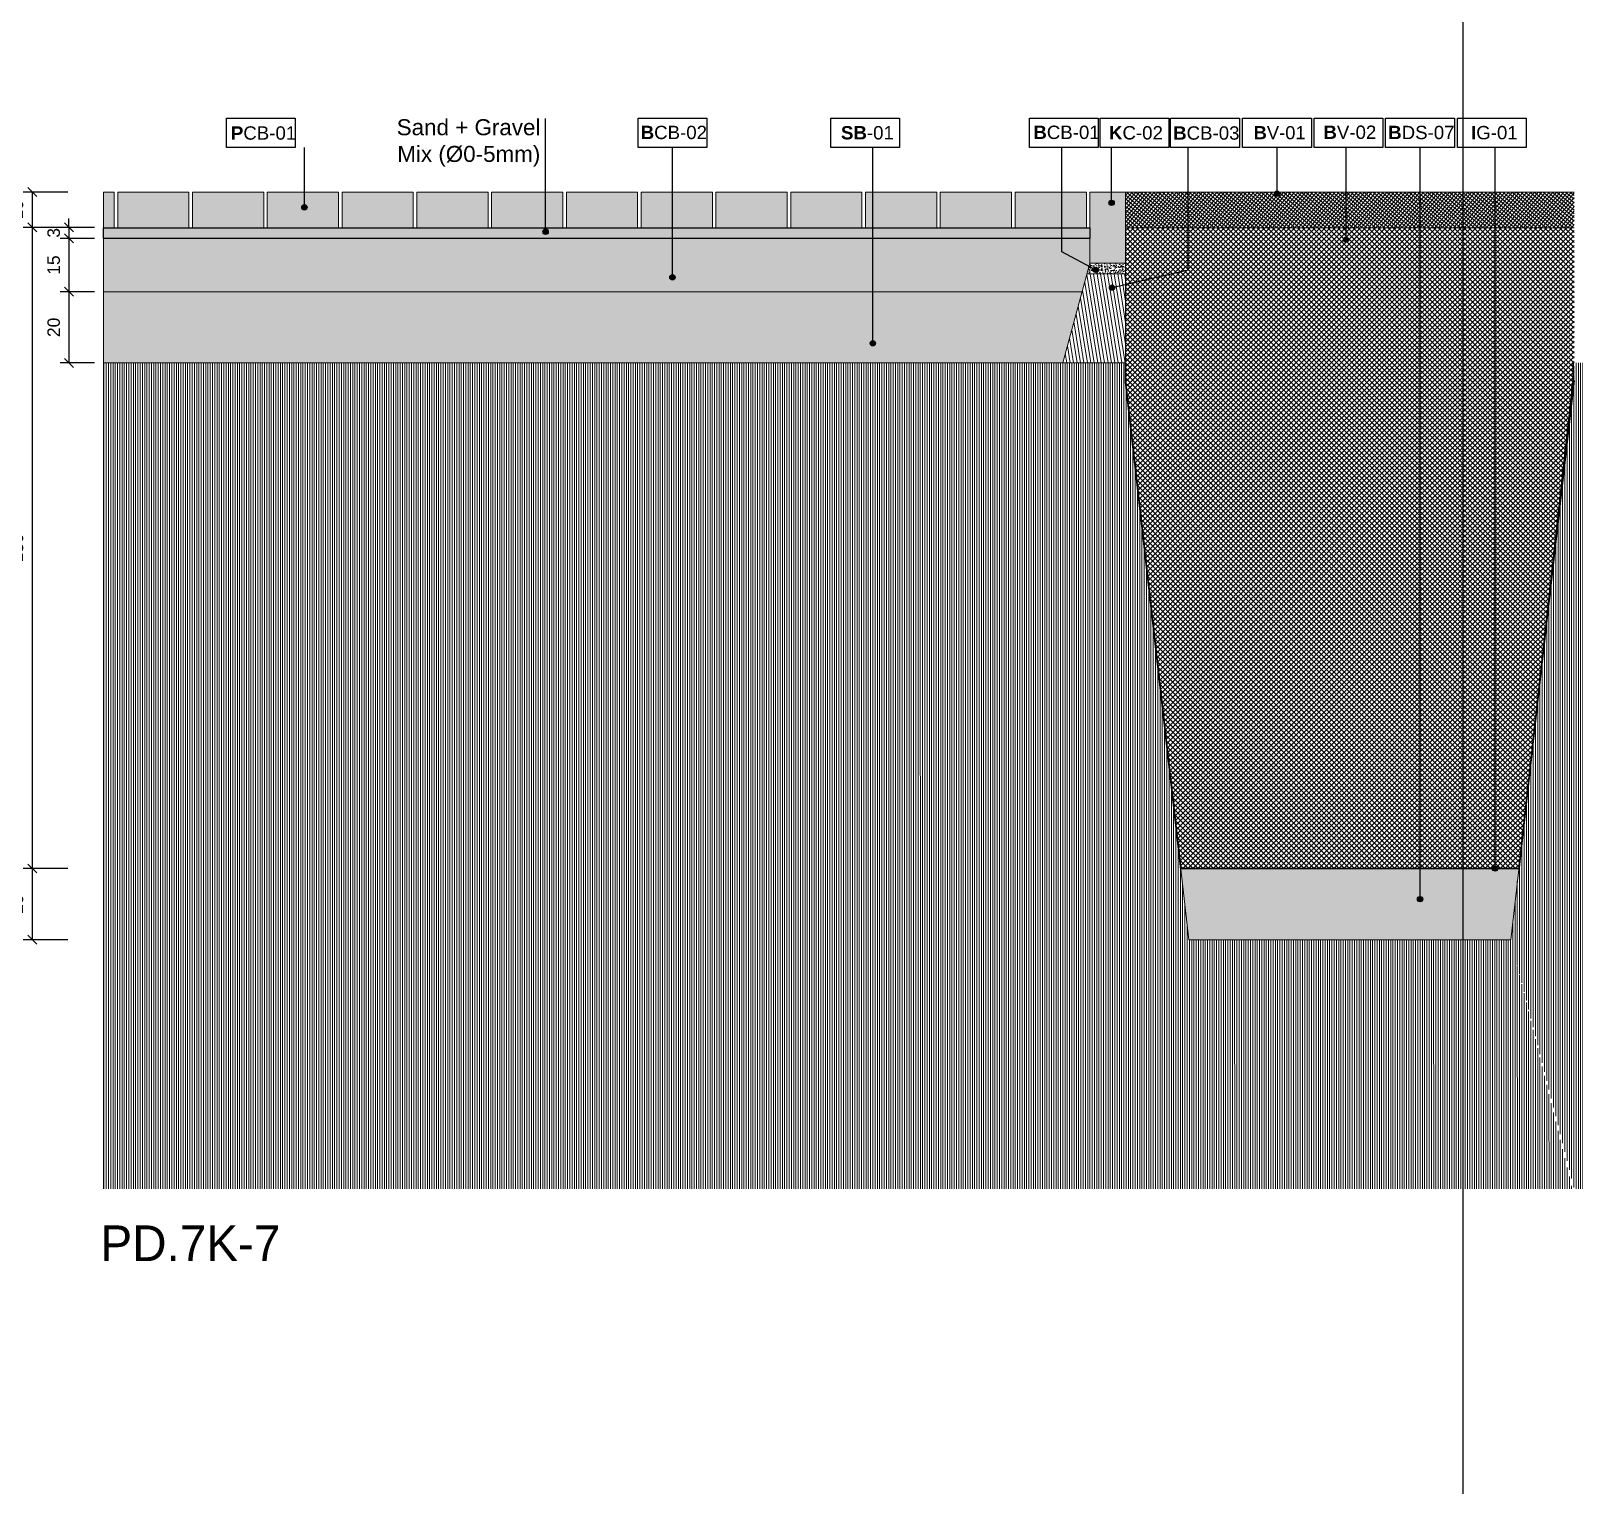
# Model space of a CAD drawing. Header units: metres. Extents: x -325 to 301, y -147 to 149.
# Drawn here: x 98.213 to 102.547, y 15.711 to 19.796 of the extents above; entities that cross this region are included whole.
import ezdxf

# ---------------------------------------------------------------- set-up
doc = ezdxf.new("R2010")
doc.units = ezdxf.units.M
doc.linetypes.add('ACAD_ISO03W100', pattern=[30, 12, -18])
doc.layers.get('Defpoints').update_dxf_attribs({"lineweight": 13})
doc.layers.add('-aux', color=50, linetype='Continuous', plot=False)
doc.layers.add('02-L-AUX', color=2, linetype='Continuous', plot=False)
for name, color, linetype, true_color in [('0-TX-1_25', 7, 'Continuous', 0x3f4f7f), ('03-SOL-H-sorra', 7, 'Continuous', 0x7e7a67), ('EIT_3 TR sorra', 7, 'Continuous', 0xd8ceb0)]:
    doc.layers.add(name, color=color, linetype=linetype, true_color=true_color)
for name, color, linetype in [('02-L-Geotextile', 32, 'Continuous'), ('A-KEYPLAN_HATCH', 7, 'Continuous'), ('A_TEXT_2', 7, 'Continuous'), ('EIT_3 TR terra vegetal', 45, 'Continuous')]:
    doc.layers.add(name, color=color, linetype=linetype)
doc.layers.add('03-TR-Paviment_07_Precast Concrete Blocks', color=7, linetype='Continuous', lineweight=5, true_color=0xe7ddd0)
doc.layers.add('3-TR tot_u', color=7, linetype='Continuous', lineweight=5, true_color=0x787878)
for name, color, linetype, lineweight in [('1-CM', 7, 'Continuous', 0), ('2-L-secció', 1, 'Continuous', 0), ('3-TR Formigó', 252, 'Continuous', 0), ('3-TR Seleccionat', 44, 'Continuous', 0), ('3-TR Tot-u', 37, 'Continuous', 0), ('3-TR-recebo', 252, 'Continuous', 0), ('3_TR_paviment gris', 252, 'Continuous', 5)]:
    doc.layers.add(name, color=color, linetype=linetype, lineweight=lineweight)
doc.styles.add('Arial_4', font='arial.ttf', dxfattribs={"height": 1.8})
doc.styles.get("Standard").update_dxf_attribs({"font": 'arial.ttf'})
doc.styles.add('x-llegenda materials$0$ENGRAVERS', font='TT0586M.TTF')
doc.dimstyles.new('ISO-25', dxfattribs={"dimtxt": 0.1, "dimasz": 0.1, "dimexe": 0.1, "dimexo": 0.1, "dimgap": 0.1, "dimtad": 1, "dimdec": 0, "dimlfac": 100, "dimzin": 9, "dimtxsty": 'Standard', "dimblk": 'OBLIQUE', "dimcen": 0.1, "dimadec": 0, "dimazin": 0, "dimtfac": 1, "dimtdec": 0, "dimtmove": 0, "dimatfit": 3, "dimldrblk": 'OBLIQUE', "dimfxl": 1, "dimarcsym": 0})

# ---------------------------------------------------------------- blocks, each defined once
blk = doc.blocks.new('hatch keyplan 2')
at = {"layer": 'A-KEYPLAN_HATCH'}
blk.add_lwpolyline([(0, 0.00548), (0.01287, 0.00548), (0.01287, 0), (0, 0)], close=True, dxfattribs=at)
blk = doc.blocks.new('hatch keyplan')
at = {"layer": 'A-KEYPLAN_HATCH'}
blk.add_blockref('hatch keyplan 2', (1.43058, 0.85215), dxfattribs=at)
blk = doc.blocks.new('PCB02')
at = {"layer": 'A-KEYPLAN_HATCH'}
blk.add_blockref('hatch keyplan', (-1.42958, -0.85215), dxfattribs=at)
at = {"layer": 'A_TEXT_2', "insert": (0.0002, 0.00398), "char_height": 0.0025, "attachment_point": 1}
blk.add_mtext_dynamic_manual_height_columns('\\pi0.00161;{\\fArial|b1|i0|c0|p34;P}CB-01', width=0.0145619, gutter_width=0.015, heights=[0], dxfattribs=at)
blk = doc.blocks.new('B-CB02')
at = {"layer": 'A-KEYPLAN_HATCH'}
blk.add_blockref('hatch keyplan', (-1.43058, -0.85215), dxfattribs=at)
at = {"layer": 'A_TEXT_2', "insert": (-0.0008, 0.00409), "char_height": 0.0025, "attachment_point": 1}
blk.add_mtext_dynamic_manual_height_columns('\\pi0.00129;{\\fArial|b1|i0|c0|p34;B}CB-02', width=0.0145619, gutter_width=0.015, heights=[0], dxfattribs=at)
blk = doc.blocks.new('B-CB01')
at = {"layer": 'A-KEYPLAN_HATCH'}
blk.add_blockref('hatch keyplan', (-1.43058, -0.85215), dxfattribs=at)
at = {"layer": 'A_TEXT_2', "insert": (-0.0008, 0.00411), "char_height": 0.0025, "attachment_point": 1}
blk.add_mtext_dynamic_manual_height_columns('\\pi0.00152;{\\fArial|b1|i0|c0|p34;B}CB-01', width=0.0145619, gutter_width=0.015, heights=[0], dxfattribs=at)
blk = doc.blocks.new('SB-01')
at = {"layer": 'A-KEYPLAN_HATCH'}
blk.add_blockref('hatch keyplan', (-1.43058, -0.85215), dxfattribs=at)
at = {"layer": 'A_TEXT_2', "insert": (-0.0008, 0.00403), "char_height": 0.0025, "attachment_point": 1}
blk.add_mtext_dynamic_manual_height_columns('\\pi0.00271;{\\fArial|b1|i0|c0|p34;SB}-01', width=0.0145619, gutter_width=0.015, heights=[0], dxfattribs=at)
blk = doc.blocks.new('K01B')
at = {"layer": 'A-KEYPLAN_HATCH'}
blk.add_blockref('hatch keyplan', (-1.43058, -0.85215), dxfattribs=at)
at = {"layer": 'A_TEXT_2', "insert": (-0.0008, 0.00402), "char_height": 0.0025, "attachment_point": 1}
blk.add_mtext_dynamic_manual_height_columns('\\pi0.00246;{\\fArial|b1|i0|c0|p34;K}C-02', width=0.0145619, gutter_width=0.015, heights=[0], dxfattribs=at)
blk = doc.blocks.new('B-V02')
at = {"layer": 'A-KEYPLAN_HATCH'}
blk.add_blockref('hatch keyplan', (-1.43058, -0.85215), dxfattribs=at)
at = {"layer": 'A_TEXT_2', "insert": (-0.0008, 0.00412), "char_height": 0.0025, "attachment_point": 1}
blk.add_mtext_dynamic_manual_height_columns('\\pi0.00255;{\\fArial|b1|i0|c0|p34;B}V-02', width=0.0145619, gutter_width=0.015, heights=[0], dxfattribs=at)
blk = doc.blocks.new('B-CB03')
at = {"layer": 'A-KEYPLAN_HATCH'}
blk.add_blockref('hatch keyplan', (-1.43058, -0.85215), dxfattribs=at)
at = {"layer": 'A_TEXT_2', "insert": (-0.0008, 0.00398), "char_height": 0.0025, "attachment_point": 1}
blk.add_mtext_dynamic_manual_height_columns('\\pi0.00128;{\\fArial|b1|i0|c0|p34;B}CB-03', width=0.0145619, gutter_width=0.015, heights=[0], dxfattribs=at)
blk = doc.blocks.new('_Oblique')
at = {"color": 0, "lineweight": -2}
blk.add_line((-0.5, -0.5), (0.5, 0.5), dxfattribs=at)
blk = doc.blocks.new('*D2165')
at = {"layer": '0-TX-1_25', "color": 0, "lineweight": -2, "transparency": 16777216}
for p, q in [((98.3168, 19.3432), (98.1918, 19.3432)), ((98.2168, 19.3432), (98.2168, 19.2442)), ((98.3168, 19.2442), (98.1918, 19.2442))]:
    blk.add_line(p, q, dxfattribs=at)
at = {"layer": 'Defpoints', "color": 0, "transparency": 16777216}
for p in [(98.4168, 19.3432), (98.2168, 19.2442), (98.4168, 19.2442)]:
    blk.add_point(p, dxfattribs=at)
at = {"layer": '0-TX-1_25', "color": 0, "lineweight": -2, "transparency": 16777216, "xscale": 0.025, "yscale": 0.025, "zscale": 0.025}
for p, rotation in [((98.2168, 19.3432), 90), ((98.2168, 19.2442), 270)]:
    blk.add_blockref('_Oblique', p, dxfattribs=dict(at, rotation=rotation))
at = {"layer": '0-TX-1_25', "color": 0, "transparency": 16777216, "insert": (98.174, 19.2937), "char_height": 0.035, "attachment_point": 5, "rotation": 90}
blk.add_mtext('10', dxfattribs=at)
blk = doc.blocks.new('*D2171')
at = {"layer": '0-TX-1_25', "color": 0, "lineweight": -2, "transparency": 16777216}
for p, q in [((98.3915, 19.2442), (98.295, 19.2442)), ((98.32, 19.2442), (98.32, 19.2692)), ((98.32, 19.2442), (98.32, 19.2132)), ((98.3918, 19.2132), (98.295, 19.2132)), ((98.32, 19.2132), (98.32, 19.1882))]:
    blk.add_line(p, q, dxfattribs=at)
at = {"layer": 'Defpoints', "color": 0, "transparency": 16777216}
for p in [(98.4165, 19.2442), (98.32, 19.2132), (98.4168, 19.2132)]:
    blk.add_point(p, dxfattribs=at)
at = {"layer": '0-TX-1_25', "color": 0, "lineweight": -2, "transparency": 16777216, "xscale": 0.025, "yscale": 0.025, "zscale": 0.025}
for p, rotation in [((98.32, 19.2442), 270), ((98.32, 19.2132), 90)]:
    blk.add_blockref('_Oblique', p, dxfattribs=dict(at, rotation=rotation))
at = {"layer": '0-TX-1_25', "color": 0, "transparency": 16777216, "insert": (98.2771, 19.2287), "char_height": 0.035, "attachment_point": 5, "rotation": 90}
blk.add_mtext('3', dxfattribs=at)
blk = doc.blocks.new('*D2172')
at = {"layer": '0-TX-1_25', "color": 0, "lineweight": -2, "transparency": 16777216}
for p, q in [((98.3918, 19.2132), (98.295, 19.2132)), ((98.32, 19.2132), (98.32, 19.0632)), ((98.3918, 19.0632), (98.295, 19.0632))]:
    blk.add_line(p, q, dxfattribs=at)
at = {"layer": 'Defpoints', "color": 0, "transparency": 16777216}
for p in [(98.4168, 19.2132), (98.32, 19.0632), (98.4168, 19.0632)]:
    blk.add_point(p, dxfattribs=at)
at = {"layer": '0-TX-1_25', "color": 0, "lineweight": -2, "transparency": 16777216, "xscale": 0.025, "yscale": 0.025, "zscale": 0.025}
for p, rotation in [((98.32, 19.2132), 90), ((98.32, 19.0632), 270)]:
    blk.add_blockref('_Oblique', p, dxfattribs=dict(at, rotation=rotation))
at = {"layer": '0-TX-1_25', "color": 0, "transparency": 16777216, "insert": (98.2772, 19.1382), "char_height": 0.035, "attachment_point": 5, "rotation": 90}
blk.add_mtext('15', dxfattribs=at)
blk = doc.blocks.new('*D2166')
at = {"layer": '0-TX-1_25', "color": 0, "lineweight": -2, "transparency": 16777216}
for p, q in [((98.3918, 19.0632), (98.295, 19.0632)), ((98.32, 19.0632), (98.32, 18.8632)), ((98.3918, 18.8632), (98.295, 18.8632))]:
    blk.add_line(p, q, dxfattribs=at)
at = {"layer": 'Defpoints', "color": 0, "transparency": 16777216}
for p in [(98.4168, 19.0632), (98.32, 18.8632), (98.4168, 18.8632)]:
    blk.add_point(p, dxfattribs=at)
at = {"layer": '0-TX-1_25', "color": 0, "lineweight": -2, "transparency": 16777216, "xscale": 0.025, "yscale": 0.025, "zscale": 0.025}
for p, rotation in [((98.32, 19.0632), 90), ((98.32, 18.8632), 270)]:
    blk.add_blockref('_Oblique', p, dxfattribs=dict(at, rotation=rotation))
at = {"layer": '0-TX-1_25', "color": 0, "transparency": 16777216, "insert": (98.2772, 18.9632), "char_height": 0.035, "attachment_point": 5, "rotation": 90}
blk.add_mtext('20', dxfattribs=at)
blk = doc.blocks.new('*D2167')
at = {"layer": '0-TX-1_25', "color": 0, "lineweight": -2, "transparency": 16777216}
for p, q in [((98.3168, 19.2442), (98.1918, 19.2442)), ((98.2168, 19.2442), (98.2168, 17.4432)), ((98.3168, 17.4432), (98.1918, 17.4432))]:
    blk.add_line(p, q, dxfattribs=at)
at = {"layer": 'Defpoints', "color": 0, "transparency": 16777216}
for p in [(98.4168, 19.2442), (98.2168, 17.4432), (98.4168, 17.4432)]:
    blk.add_point(p, dxfattribs=at)
at = {"layer": '0-TX-1_25', "color": 0, "lineweight": -2, "transparency": 16777216, "xscale": 0.025, "yscale": 0.025, "zscale": 0.025}
for p, rotation in [((98.2168, 19.2442), 90), ((98.2168, 17.4432), 270)]:
    blk.add_blockref('_Oblique', p, dxfattribs=dict(at, rotation=rotation))
at = {"layer": '0-TX-1_25', "color": 0, "transparency": 16777216, "insert": (98.174, 18.3437), "char_height": 0.035, "attachment_point": 5, "rotation": 90}
blk.add_mtext('180', dxfattribs=at)
blk = doc.blocks.new('B-V01')
at = {"layer": 'A-KEYPLAN_HATCH'}
blk.add_blockref('hatch keyplan', (-1.43058, -0.85215), dxfattribs=at)
at = {"layer": 'A_TEXT_2', "lineweight": 211, "insert": (-0.00079, 0.00402), "char_height": 0.0024588, "attachment_point": 1, "line_spacing_factor": 0.938532, "style": 'Arial_4'}
blk.add_mtext_dynamic_manual_height_columns('\\pi0.00285;{\\fArial|b1|i0|c0|p34;B}V-01', width=0.0145619, gutter_width=0.015, heights=[0], dxfattribs=at)
blk = doc.blocks.new('IG01')
at = {"layer": 'A-KEYPLAN_HATCH', "xscale": 10, "yscale": 10, "zscale": 10}
blk.add_blockref('hatch keyplan', (-14.3058, -8.5215), dxfattribs=at)
at = {"layer": 'A_TEXT_2', "insert": (-0.008, 0.0405), "char_height": 0.025, "attachment_point": 1}
blk.add_mtext_dynamic_manual_height_columns('\\pi0.03354;{\\fArial|b1|i0|c0|p34;I}G-01', width=0.145619, gutter_width=0.15, heights=[0], dxfattribs=at)
blk = doc.blocks.new('*D2168')
at = {"layer": '0-TX-1_25', "color": 0, "lineweight": -2, "transparency": 16777216}
for p, q in [((98.3168, 17.4432), (98.1918, 17.4432)), ((98.2168, 17.4432), (98.2168, 17.2432)), ((98.3168, 17.2432), (98.1918, 17.2432))]:
    blk.add_line(p, q, dxfattribs=at)
at = {"layer": 'Defpoints', "color": 0, "transparency": 16777216}
for p in [(98.4168, 17.4432), (98.2168, 17.2432), (98.4168, 17.2432)]:
    blk.add_point(p, dxfattribs=at)
at = {"layer": '0-TX-1_25', "color": 0, "lineweight": -2, "transparency": 16777216, "xscale": 0.025, "yscale": 0.025, "zscale": 0.025}
for p, rotation in [((98.2168, 17.4432), 90), ((98.2168, 17.2432), 270)]:
    blk.add_blockref('_Oblique', p, dxfattribs=dict(at, rotation=rotation))
at = {"layer": '0-TX-1_25', "color": 0, "transparency": 16777216, "insert": (98.174, 17.3432), "char_height": 0.035, "attachment_point": 5, "rotation": 90}
blk.add_mtext('20', dxfattribs=at)
blk = doc.blocks.new('POINT')
at = {"layer": '0-TX-1_25'}
h = blk.add_hatch(dxfattribs=at)
h.set_pattern_fill('ANGLE', color=256)
h.set_pattern_definition([(0, (-83.747, -12.726), (0, 6.985), [5.08, -1.905]), (90, (-83.747, -12.726), (-6.985, 4e-16), [5.08, -1.905])])
edge = h.paths.add_edge_path()
edge.add_arc((0, 0), 0.0075, 0, 360)
h = blk.add_hatch(color=256, dxfattribs=at)
h.dxf.hatch_style = 1
edge = h.paths.add_edge_path()
edge.add_arc((0, 0), 0.0075, 0, 360)
blk.add_circle((0, 0), 0.0075, dxfattribs=at)
blk = doc.blocks.new('B-DS07')
at = {"layer": 'A-KEYPLAN_HATCH'}
blk.add_blockref('hatch keyplan', (-1.43058, -0.85215), dxfattribs=at)
at = {"layer": 'A_TEXT_2', "insert": (-0.0008, 0.00408), "char_height": 0.0025, "attachment_point": 1}
blk.add_mtext_dynamic_manual_height_columns('\\pi0.00128;{\\fArial|b1|i0|c0|p34;B}DS-07', width=0.0145619, gutter_width=0.015, heights=[0], dxfattribs=at)

msp = doc.modelspace()

# ---------------------------------------------------------------- hatches: boundary and pattern name
at = {"layer": '03-SOL-H-sorra'}
h = msp.add_hatch(dxfattribs=at)
h.set_pattern_fill('GRAVEL', color=256, scale=0.0015, angle=45.5782, style=0)
h.set_pattern_definition([(273.59101932522, (346889.156294, 4550243.195915), (0.0315614064445395, -0.4576978562580837), [0.0051258216, -0.50745725459347]), (230.547972825218, (346889.156615, 4550243.1907993), (0.2927988807063723, 0.3532028672832049), [0.0087960708, -0.87081073340286]), (178.08867892522, (346889.1510257, 4550243.1840074), (0.5659992078467491, -0.0212298543760944), [0.0062022228, -0.6140208419115]), (312.851920825218, (346889.1474282, 4550243.166728), (-0.5175580738186486, 0.5605615490069846), [0.0080100678, -0.79299656138607]), (338.41188600522, (346889.1528759, 4550243.1608558), (-0.4598729198166084, 0.1839537648957676), [0.0078545055, -0.77759711618016]), (42.851920825218, (346889.1601794, 4550243.1579659), (-0.5605615490069846, -0.5175580738186486), [0.0080100678, -0.79299656138607]), (83.272472295218, (346889.1660517, 4550243.1634136), (-0.07456488151619256, -0.6204217665785452), [0.0105929049, -1.0486967297137]), (117.833560195218, (346889.1672927, 4550243.1739335), (-0.4119755516710567, 0.7771642521535052), [0.0100007928, -0.99007884902858]), (167.007797445218, (346889.1626232, 4550243.1827773), (-0.5670867396270464, 0.1289874402380721), [0.008037195, -0.79568318548068]), (220.81459012522, (346889.1547918, 4550243.1845842), (0.3205539276823793, 0.2726565595165129), [0.0091756992, -0.44960905425]), (267.975669625218, (346889.1478474, 4550243.1785869), (-0.0206860886832061, -0.6198780006864176), [0.0118661688, -1.17475158768266]), (184.39230665522, (346889.174101, 4550243.1934006), (-0.3499402705637986, -0.0304738746748875), [0.0040500681, -0.40095848736516]), (217.04746622522, (346889.170063, 4550243.1930904), (0.4011002339134928, 0.3004116048933317), [0.0077052297, -0.7628195849556]), (270.5782318252, (346889.163913, 4550243.188448), (0.02721127936783, -0.02666751347925), [0.0053881401, -0.04849339662642]), (248.77682233522, (346889.158781, 4550243.1897435), (0.078915008673756, 0.189391423792005), [0.0029016198, -0.2872593355334]), (337.37964131522, (346889.157731, 4550243.187039), (-0.108301351586422, 0.052791261062361), [0.0041034843, -0.20107129485]), (76.54198835522, (346889.1615185, 4550243.1854604), (0.0255799817070285, 0.1349688650610565), [0.0066647949, -0.21549447229365]), (207.14328300522, (346889.16307, 4550243.191942), (0.080546306324867, 0.027755045260628), [0.0048193071, -0.11566347175242]), (61.96777215922, (346889.1422635, 4550243.1712561), (0.1850412966889904, 0.3521153341160528), [0.00675132, -0.6683824000881]), (115.92440776522, (346889.1454364, 4550243.1772154), (0.1926540191158534, -0.402187765749548), [0.0056639841, -0.560733235173]), (338.77682233522, (346889.1576273, 4550243.1972756), (-0.189391423792145, 0.0789150086738104), [0.0058032015, -0.2843577538334]), (29.18869149522, (346889.163037, 4550243.1951749), (-0.3483089728825237, -0.1921102532649198), [0.00675132, -0.6683824000881]), (25.02218660522, (346889.1591345, 4550243.1547223), (-0.187760126131903, -0.0827213698806518), [0.006510528, -0.3190160146966]), (340.35337242522, (346889.165034, 4550243.157476), (-0.4326616405274602, 0.1572862511984727), [0.0054550818, -0.5400539007108]), (112.37964131522, (346889.1851053, 4550243.17088), (-0.082721369892451, 0.1877601261267086), [0.0058032015, -0.2843577538334]), (62.93225646522, (346889.1828958, 4550243.1762464), (-0.237832557729163, -0.4604166857141386), [0.0063867411, -0.632285639703]), (115.02218660522, (346889.172038, 4550243.1575467), (0.0827213698793478, -0.1877601261324785), [0.003255264, -0.3222712786966]), (146.88816429922, (346889.183505, 4550243.1692476), (-0.135512630950578, 0.079458774549162), [0.001942719, -0.1923299244679]), (211.54198835722, (346889.181878, 4550243.170309), (0.107213819805569, 0.05496632462424), [0.0078545055, -0.14923581883604]), (231.58723778522, (346889.175184, 4550243.1662), (0.2394638554089973, 0.2987803071700668), [0.007279005, -0.72062047295006]), (349.26829935522, (346889.163967, 4550243.18306), (-0.081090072216726, 0.026123747585034), [0.0054948582, -0.1318766453952]), (38.735458415218, (346889.1693663, 4550243.1820371), (0.5077702878614525, 0.4092567223212005), [0.0095933514, -0.94974013597546]), (106.52362772522, (346889.1768495, 4550243.18804), (0.083808901653172, -0.2955177118273786), [0.0039226236, -0.38834088477165]), (135.5782318252, (346889.175734, 4550243.1918), (-0.05387879284708, -0.00054376588858), [0.002286, -0.035814]), (165.83466898522, (346889.1738342, 4550243.1664557), (0.2971490094863614, -0.0778274769041831), [0.0052930044, -0.524009111598]), (93.59101932522, (346889.1687022, 4550243.167751), (-0.0315614064429377, 0.4576978562581842), [0.0102516432, -0.50233143299347]), (45.5782318252, (346889.16806, 4550243.177983), (-0.00054376588858, 0.05387879284708), [0.009906, -0.028194]), (10.88307832522, (346889.1749936, 4550243.1850575), (0.457154090321056, 0.085440199570956), [0.0060241434, -0.5963897508621]), (299.63283592522, (346889.1809094, 4550243.186195), (0.0821776039944156, -0.1338813332833923), [0.0055474362, -0.27182475058158]), (253.224207185218, (346889.1836523, 4550243.181373), (-0.2345699624821267, -0.7836894427648844), [0.0090321765, -0.89418696634407]), (221.004310565218, (346889.1810454, 4550243.1727252), (-0.3738889545980399, -0.3270791183025397), [0.0095554419, -0.9459876968436])])
h.paths.add_polyline_path([(102.3917, 17.4432), (102.369, 17.2432), (101.4646, 17.2432), (101.442, 17.4432)])
at = {"layer": '03-TR-Paviment_07_Precast Concrete Blocks'}
h = msp.add_hatch(color=256, dxfattribs=at)
h.dxf.hatch_style = 1
h.paths.add_polyline_path([(98.4168, 19.2442), (98.4468, 19.2432), (98.4468, 19.3432), (98.4168, 19.3432)])
h = msp.add_hatch(color=256, dxfattribs=at)
h.dxf.hatch_style = 1
h.paths.add_polyline_path([(98.4568, 19.2442), (98.6568, 19.2432), (98.6568, 19.3432), (98.4568, 19.3432)])
h = msp.add_hatch(color=256, dxfattribs=at)
h.dxf.hatch_style = 1
h.paths.add_polyline_path([(98.6668, 19.2442), (98.8668, 19.2432), (98.8668, 19.3432), (98.6668, 19.3432)])
h = msp.add_hatch(color=256, dxfattribs=at)
h.dxf.hatch_style = 1
h.paths.add_polyline_path([(98.8768, 19.2442), (99.0768, 19.2432), (99.0768, 19.3432), (98.8768, 19.3432)])
h = msp.add_hatch(color=256, dxfattribs=at)
h.dxf.hatch_style = 1
h.paths.add_polyline_path([(99.0868, 19.2442), (99.2868, 19.2432), (99.2868, 19.3432), (99.0868, 19.3432)])
h = msp.add_hatch(color=256, dxfattribs=at)
h.dxf.hatch_style = 1
h.paths.add_polyline_path([(99.2968, 19.2442), (99.4968, 19.2432), (99.4968, 19.3432), (99.2968, 19.3432)])
h = msp.add_hatch(color=256, dxfattribs=at)
h.dxf.hatch_style = 1
h.paths.add_polyline_path([(99.5068, 19.2442), (99.7068, 19.2432), (99.7068, 19.3432), (99.5068, 19.3432)])
h = msp.add_hatch(color=256, dxfattribs=at)
h.dxf.hatch_style = 1
h.paths.add_polyline_path([(99.7168, 19.2442), (99.9168, 19.2432), (99.9168, 19.3432), (99.7168, 19.3432)])
h = msp.add_hatch(color=256, dxfattribs=at)
h.dxf.hatch_style = 1
h.paths.add_polyline_path([(99.9268, 19.2442), (100.1268, 19.2432), (100.1268, 19.3432), (99.9268, 19.3432)])
h = msp.add_hatch(color=256, dxfattribs=at)
h.dxf.hatch_style = 1
h.paths.add_polyline_path([(100.1368, 19.2442), (100.3368, 19.2432), (100.3368, 19.3432), (100.1368, 19.3432)])
h = msp.add_hatch(color=256, dxfattribs=at)
h.dxf.hatch_style = 1
h.paths.add_polyline_path([(100.3468, 19.2442), (100.5468, 19.2432), (100.5468, 19.3432), (100.3468, 19.3432)])
h = msp.add_hatch(color=256, dxfattribs=at)
h.dxf.hatch_style = 1
h.paths.add_polyline_path([(100.5568, 19.2442), (100.7568, 19.2432), (100.7568, 19.3432), (100.5568, 19.3432)])
h = msp.add_hatch(color=256, dxfattribs=at)
h.dxf.hatch_style = 1
h.paths.add_polyline_path([(100.7668, 19.2442), (100.9668, 19.2432), (100.9668, 19.3432), (100.7668, 19.3432)])
h = msp.add_hatch(color=256, dxfattribs=at)
h.dxf.hatch_style = 1
h.paths.add_polyline_path([(100.9768, 19.2442), (101.1768, 19.2432), (101.1768, 19.3432), (100.9768, 19.3432)])
at = {"layer": '3-TR Formigó'}
h = msp.add_hatch(dxfattribs=at)
h.set_pattern_fill('ANSI31', color=256, scale=0.003, angle=234.1752, style=0)
h.set_pattern_definition([(279.17524, (104.071009, 18.943183), (0.00940313, 0.001518806), [])])
h.paths.add_polyline_path([(101.1105, 18.8632), (101.2868, 18.8632), (101.2868, 19.1132), (101.1786, 19.1132)])
at = {"layer": '3-TR Seleccionat'}
h = msp.add_hatch(dxfattribs=at)
h.set_pattern_fill('ANSI31', color=256, scale=0.002, angle=225, style=0)
h.set_pattern_definition([(270, (441178.0923923, -650817.72325), (-0.00635, -2e-18), [])])
h.paths.add_polyline_path([(102.5417, 16.5432), (102.369, 17.2432), (101.4646, 17.2432), (101.2868, 18.8132), (101.2868, 18.8632), (98.4168, 18.8632), (98.4168, 16.5432)])
h.paths.add_polyline_path([(102.5468, 18.8632), (102.369, 17.2432), (102.5468, 16.5432), (105.4168, 16.5432), (105.4168, 18.8632)])
at = {"layer": '3-TR Tot-u'}
h = msp.add_hatch(dxfattribs=at)
h.set_pattern_fill('EARTH', color=256, scale=0.005, angle=-80.8248, style=0)
h.set_pattern_definition([(279.1752, (101.827822, 18.863183), (0.03640645, -0.02628108), [0.03175, -0.03175]), (279.1752, (101.839576, 18.865082), (0.03640645, -0.02628108), [0.03175, -0.03175]), (279.1752, (101.85133, 18.86698), (0.03640645, -0.02628108), [0.03175, -0.03175]), (9.1752, (101.85588, 18.863695), (0.02628108, 0.03640645), [0.03175, -0.03175]), (9.1752, (101.85778, 18.85194), (0.02628108, 0.03640645), [0.03175, -0.03175]), (9.1752, (101.859677, 18.840187), (0.02628108, 0.03640645), [0.03175, -0.03175])])
h.paths.add_polyline_path([(101.1105, 18.8632), (101.165, 19.0632), (98.4168, 19.0632), (98.4168, 18.8632)])
h.paths.add_polyline_path([(102.6686, 19.0632), (102.7232, 18.8632), (105.4168, 18.8632), (105.4168, 19.0632)])
at = {"layer": '3-TR tot_u'}
h = msp.add_hatch(dxfattribs=at)
h.set_pattern_fill('AR-CONC', color=256, scale=0.0002, angle=90.2664)
h.set_pattern_definition([(140.2664143104, (270002.482932, -738414.61403), (0.0030183585511, 0.0364513625844), [0.00381, -0.04191]), (85.2664143104, (270002.482932, -738414.61403), (-0.0381781810675, -0.0072262829332), [0.003048, -0.033528116834]), (190.7178590104, (270002.483183, -738414.610992), (-0.0351598209585, 0.0292250795622), [0.00323800176, -0.03561804892]), (136.4506143104, (270002.47277, -738414.614077), (0.0081562825582, 0.0542543196878), [0.005715, -0.062865]), (186.9019719204, (270002.47345, -738414.609556), (-0.049705465848, 0.047250217616), [0.004857004628, -0.053427121632]), (81.45056548, (270002.47277, -738414.614077), (-0.0497054658455, 0.0472502176188), [0.004571993414, -0.050291946384]), (111.2664143104, (270002.475288, -738414.608985), (0.0203118235131, 0.0304176527954), [0.00381, -0.04191]), (56.2664143104, (270002.47529, -738414.608985), (-0.0368946682902, 0.0121889849718), [0.003048, -0.033528]), (161.7178593104, (270002.47698, -738414.60645), (-0.016582844967, 0.0426066376987), [0.00323800176, -0.03561798752]), (127.7664143104, (270002.482932, -738414.61403), (-0.0169136972324, 0.00053908133522), [0, -0.0331216, 0, -0.034036, 0, -0.033655]), (97.7664143104, (270002.482932, -738414.61403), (-0.02009803784808, 0.0132706243038), [0, -0.0194056, 0, -0.0323596, 0, -0.012827]), (57.7664143104, (270002.482985, -738414.625358), (0.00101964285024, 0.02712315336895), [0, -0.0127, 0, -0.039624, 0, -0.052578]), (47.7664143104, (270002.483008, -738414.630438), (-0.0052229971542, 0.0296018704426), [0, -0.01651, 0, -0.0263144, 0, -0.037338])])
h.paths.add_polyline_path([(98.4168, 19.0632), (101.165, 19.0632), (101.1868, 19.1432), (101.1868, 19.2132), (98.4168, 19.2132)])
h = msp.add_hatch(dxfattribs=at)
h.set_pattern_fill('AR-CONC', color=256, scale=9e-05, angle=90.2664)
h.set_pattern_definition([(140.266414, (17.551039, -3.683812), (0.0013582613, 0.0164031132), [0.0017145, -0.0188595]), (85.266414, (17.551039, -3.683812), (-0.0171801815, -0.0032518273), [0.0013716, -0.0150876526]), (190.71786, (17.551152, -3.682445), (-0.0158219194, 0.0131512858), [0.0014571008, -0.016028122]), (136.450614, (17.546467, -3.683834), (0.003670327, 0.024414444), [0.00257175, -0.02828925]), (186.901972, (17.546773, -3.6818), (-0.0223674596, 0.021262598), [0.002185652, -0.024042205]), (81.450565, (17.546467, -3.683834), (-0.0223674596, 0.021262598), [0.002057397, -0.022631376]), (111.266414, (17.5476, -3.681542), (0.0091403206, 0.0136879438), [0.0017145, -0.0188595]), (56.266414, (17.5476, -3.681542), (-0.0166026007, 0.0054850432), [0.0013716, -0.0150876]), (161.71786, (17.548361, -3.680402), (-0.0074622802, 0.019172987), [0.0014571008, -0.0160280944]), (127.766414, (17.551039, -3.6838123), (-0.00761116375, 0.0002425866), [0, -0.01490472, 0, -0.0153162, 0, -0.01514475]), (97.766414, (17.551039, -3.683812), (-0.009044117, 0.0059717809), [0, -0.00873252, 0, -0.01456182, 0, -0.00577215]), (57.766414, (17.5510627, -3.68891), (0.0004588393, 0.012205419), [0, -0.005715, 0, -0.0178308, 0, -0.0236601]), (47.766414, (17.551073, -3.691196), (-0.0023503487, 0.0133208417), [0, -0.0074295, 0, -0.01184148, 0, -0.0168021])])
h.paths.add_polyline_path([(101.2868, 19.1132), (101.2868, 19.1432), (101.1868, 19.1432), (101.1786, 19.1132)])
at = {"layer": '3-TR-recebo'}
h = msp.add_hatch(dxfattribs=at)
h.set_pattern_fill('_USER', color=256, scale=0.008, angle=230.5315, style=0, double=1, pattern_type=0)
h.set_pattern_definition([(230.5315, (105.257269, 19.246963), (0.006175793, -0.005085232), []), (320.5315, (105.257269, 19.246963), (0.005085232, 0.006175793), [])])
h.paths.add_polyline_path([(101.2868, 19.3432), (101.2868, 19.2432), (102.5468, 19.2432), (102.5468, 19.3432)])
at = {"layer": '3_TR_paviment gris'}
msp.add_hatch(color=256, dxfattribs=at).paths.add_polyline_path([(101.2868, 19.3432), (101.1868, 19.3432), (101.1868, 19.1432), (101.2868, 19.1432)])
at = {"layer": 'EIT_3 TR sorra'}
h = msp.add_hatch(dxfattribs=at)
h.set_pattern_fill('ANSI36', color=256, scale=0.001075, angle=-0.5853, style=0, double=1)
h.set_pattern_definition([(44.4146932, (-136.062619, -106.778978), (0.001877787426, 0.0066181336), [0.0085328125, -0.0017065625, 0, -0.0017065625])])
h.paths.add_polyline_path([(98.4168, 19.2432), (101.1868, 19.2432), (101.1868, 19.2132), (98.4168, 19.2132)])
at = {"layer": 'EIT_3 TR terra vegetal'}
h = msp.add_hatch(dxfattribs=at)
h.set_pattern_fill('_USER', color=256, scale=0.01, angle=45, style=0, double=1, pattern_type=0)
h.set_pattern_definition([(45, (-187.588772, 50.154508), (-0.0070710678, 0.0070710678), []), (135, (-187.588772, 50.154508), (-0.0070710678, -0.0070710678), [])])
h.paths.add_polyline_path([(102.5468, 19.2432), (101.2868, 19.2432), (101.2868, 18.8132), (101.442, 17.4432), (102.3917, 17.4432), (102.5468, 18.8108)])

# ---------------------------------------------------------------- linework, layer by layer
at = {"layer": '-aux'}
msp.add_lwpolyline([(102.2345, 3.4567), (102.2345, 133.4567)], dxfattribs=at)
at = {"layer": '0-TX-1_25'}
for points in [[(99.6585, 19.2317), (99.6585, 19.5503)], [(98.981, 19.3005), (98.981, 19.4682)], [(100.0146, 19.1038), (100.0146, 19.4682)], [(100.5773, 18.9186), (100.5773, 19.4682)], [(101.2028, 19.1248), (101.1078, 19.1751), (101.1078, 19.4682)], [(101.2478, 19.3131), (101.2478, 19.4682)], [(101.2491, 19.0749), (101.4625, 19.1253), (101.4625, 19.4682)], [(101.7122, 19.3389), (101.7122, 19.4682)], [(101.9061, 19.2096), (101.9061, 19.4682)], [(102.1138, 17.3572), (102.1138, 19.4682)], [(102.3246, 17.4432), (102.3246, 19.4682)]]:
    msp.add_lwpolyline(points, dxfattribs=at)
at = {"layer": '02-L-AUX'}
msp.add_lwpolyline([(98.4168, 19.2432), (101.1868, 19.2432), (101.1868, 19.2132), (98.4168, 19.2132)], close=True, dxfattribs=at)
at = {"layer": '02-L-Geotextile', "linetype": 'ACAD_ISO03W100', "ltscale": 0.002, "const_width": 0.005, "elevation": 0}
for points in [[(101.2868, 18.8632), (101.2868, 18.8108), (101.442, 17.4432)], [(102.5438, 18.8632), (102.5438, 18.8108), (102.3917, 17.4432)]]:
    msp.add_lwpolyline(points, dxfattribs=at)
at = {"layer": '02-L-Geotextile', "color": 244, "linetype": 'ACAD_ISO03W100', "ltscale": 0.002, "true_color": 0x991b1e, "const_width": 0.005}
msp.add_lwpolyline([(101.442, 17.4432), (102.3917, 17.4432)], dxfattribs=at)
at = {"layer": '1-CM'}
for p, q in [((101.2868, 19.3432), (101.2868, 18.8108)), ((98.4168, 19.2132), (101.1868, 19.2132)), ((101.165, 19.0632), (98.4168, 19.0632)), ((98.4168, 18.8632), (101.2868, 18.8632)), ((100.3468, 18.8632), (101.2868, 18.8632))]:
    msp.add_line(p, q, dxfattribs=at)
for points in [[(98.4168, 19.2442), (98.4468, 19.2432), (98.4468, 19.3432), (98.4168, 19.3432)], [(98.4568, 19.2442), (98.6568, 19.2432), (98.6568, 19.3432), (98.4568, 19.3432)], [(98.6668, 19.2442), (98.8668, 19.2432), (98.8668, 19.3432), (98.6668, 19.3432)], [(98.8768, 19.2442), (99.0768, 19.2432), (99.0768, 19.3432), (98.8768, 19.3432)], [(99.0868, 19.2442), (99.2868, 19.2432), (99.2868, 19.3432), (99.0868, 19.3432)], [(99.2968, 19.2442), (99.4968, 19.2432), (99.4968, 19.3432), (99.2968, 19.3432)], [(99.5068, 19.2442), (99.7068, 19.2432), (99.7068, 19.3432), (99.5068, 19.3432)], [(99.7168, 19.2442), (99.9168, 19.2432), (99.9168, 19.3432), (99.7168, 19.3432)], [(99.9268, 19.2442), (100.1268, 19.2432), (100.1268, 19.3432), (99.9268, 19.3432)], [(100.1368, 19.2442), (100.3368, 19.2432), (100.3368, 19.3432), (100.1368, 19.3432)], [(100.3468, 19.2442), (100.5468, 19.2432), (100.5468, 19.3432), (100.3468, 19.3432)], [(100.5568, 19.2442), (100.7568, 19.2432), (100.7568, 19.3432), (100.5568, 19.3432)], [(100.7668, 19.2442), (100.9668, 19.2432), (100.9668, 19.3432), (100.7668, 19.3432)], [(100.9768, 19.2442), (101.1768, 19.2432), (101.1768, 19.3432), (100.9768, 19.3432)], [(101.1868, 19.1432), (101.2868, 19.1432), (101.2868, 19.3432), (101.1868, 19.3432)], [(101.1868, 19.1432), (101.1105, 18.8632), (101.2868, 18.8632), (101.2868, 19.1432)]]:
    msp.add_lwpolyline(points, close=True, dxfattribs=at)
for points in [[(101.2868, 19.3432), (102.5468, 19.3432)], [(101.2868, 19.2432), (102.5468, 19.2432)], [(101.1786, 19.1132), (101.2868, 19.1132)], [(101.1868, 19.1432), (101.2868, 19.1432)], [(101.2865, 18.814), (101.4646, 17.2432)], [(102.5472, 18.814), (102.369, 17.2432)], [(101.442, 17.4432), (102.3917, 17.4432)], [(101.4646, 17.2432), (102.369, 17.2432)]]:
    msp.add_lwpolyline(points, dxfattribs=at)
at = {"layer": '2-L-secció'}
msp.add_line((98.4168, 19.3432), (98.4168, 16.5432), dxfattribs=at)

# ---------------------------------------------------------------- block references
at = {"color": 244, "true_color": 0x991b1e, "xscale": 14.99999999999007, "yscale": 14.99999999999007, "zscale": 14.99999999999007}
msp.add_blockref('K01B', (101.2155, 19.4682), dxfattribs=at)
at = {"layer": '0-TX-1_25', "xscale": 15, "yscale": 15, "zscale": 15}
for name, p in [('B-CB02', (99.918, 19.4682)), ('SB-01', (100.4592, 19.4682)), ('B-CB01', (101.0172, 19.4682)), ('B-CB03', (101.4134, 19.4682)), ('B-V01', (101.6156, 19.4682)), ('B-V02', (101.8163, 19.4682)), ('B-DS07', (102.0172, 19.4682))]:
    msp.add_blockref(name, p, dxfattribs=at)
at = {"layer": '0-TX-1_25'}
for p in [(101.7122, 19.3389), (98.981, 19.3005), (101.2478, 19.3131), (99.6585, 19.2317), (101.9061, 19.2096), (100.0146, 19.1038), (101.2028, 19.1248), (101.2491, 19.0749), (100.5773, 18.9186), (102.3246, 17.4432), (102.1138, 17.3572)]:
    msp.add_blockref('POINT', p, dxfattribs=at)
at = {"layer": '1-CM', "xscale": 1.5, "yscale": 1.5, "zscale": 1.5}
msp.add_blockref('IG01', (102.2187, 19.4682), dxfattribs=at)
at = {"layer": 'A-KEYPLAN_HATCH', "xscale": 14.99999999999007, "yscale": 14.99999999999007, "zscale": 14.99999999999007}
msp.add_blockref('PCB02', (98.7475, 19.4682), dxfattribs=at)

# ---------------------------------------------------------------- texts
at = {"layer": '-aux', "insert": (98.4083, 16.4407), "char_height": 0.1, "width": 19.210099, "attachment_point": 1, "style": 'x-llegenda materials$0$ENGRAVERS'}
msp.add_mtext('PD.7K-7', dxfattribs=at)
at = {"layer": '0-TX-1_25', "insert": (99.152, 19.5479), "char_height": 0.045, "attachment_point": 1}
msp.add_mtext_dynamic_manual_height_columns('\\pi0.08829;Sand + Gravel \\P\\pi0.09001;Mix (Ø0-5mm)', width=0.484665, gutter_width=0.3375, heights=[0], dxfattribs=at)

# ---------------------------------------------------------------- dimensions: what is measured, and where the dimension line sits
at = {"layer": '0-TX-1_25'}
for base, p1, p2, picture, middle in [((98.2168, 19.2442), (98.4168, 19.3432), (98.4168, 19.2442), '*D2165', (98.174, 19.2937)), ((98.2168, 17.4432), (98.4168, 19.2442), (98.4168, 17.4432), '*D2167', (98.174, 18.3437)), ((98.32, 19.0632), (98.4168, 19.2132), (98.4168, 19.0632), '*D2172', (98.2772, 19.1382)), ((98.32, 18.8632), (98.4168, 19.0632), (98.4168, 18.8632), '*D2166', (98.2772, 18.9632)), ((98.2168, 17.2432), (98.4168, 17.4432), (98.4168, 17.2432), '*D2168', (98.174, 17.3432))]:
    dim = msp.add_linear_dim(base=base, p1=p1, p2=p2, angle=90, dimstyle='ISO-25', override={"dimtxt": 0.035, "dimasz": 0.025, "dimexe": 0.025, "dimexo": 0.025, "dimgap": 0.025, "dimblk1": 'Oblique', "dimblk2": 'Oblique', "dimsah": 1, "dimfxl": 0.1, "dimfxlon": 1, "dimarcsym": 1}, dxfattribs=at)
    dim.commit()
    dim.dimension.update_dxf_attribs({"geometry": picture, "text_midpoint": middle})
dim = msp.add_linear_dim(base=(98.32, 19.2132), p1=(98.4165, 19.2442), p2=(98.4168, 19.2132), angle=90, dimstyle='ISO-25', override={"dimtxt": 0.035, "dimasz": 0.025, "dimexe": 0.025, "dimexo": 0.025, "dimgap": 0.025, "dimblk1": 'Oblique', "dimblk2": 'Oblique', "dimsah": 1, "dimfxl": 0.1, "dimfxlon": 1, "dimarcsym": 1}, dxfattribs=at)
dim.commit()
dim.dimension.update_dxf_attribs({"geometry": '*D2171', "text_midpoint": (98.32, 19.2287), "dimtype": 160})

doc.saveas('drawing.dxf')
